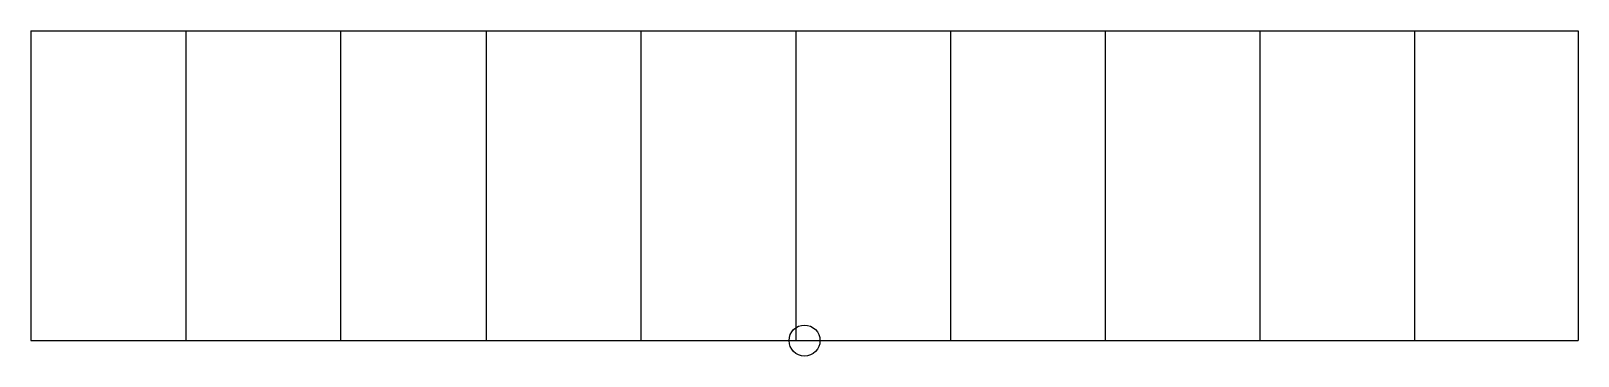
# Model space of a CAD drawing. Extents: x 7.88 to 9.85, y 4.3 to 4.71.
import ezdxf

# ---------------------------------------------------------------- set-up
doc = ezdxf.new("R2010")
doc.units = 0
doc.header["$LTSCALE"] = 0.5
doc.header["$MEASUREMENT"] = 0
doc.layers.add('MODELSKETCH_POINT', color=7, linetype='CONTINUOUS')
doc.layers.add('MODELSKETCH_VISIBLE', color=7, linetype='CONTINUOUS')

msp = doc.modelspace()

# ---------------------------------------------------------------- linework, layer by layer
at = {"layer": 'MODELSKETCH_POINT'}
msp.add_circle((8.8671, 4.3162), 0.0197, dxfattribs=at)
at = {"layer": 'MODELSKETCH_VISIBLE'}
for p, q in [((7.8828, 4.7099), (7.8828, 4.3162)), ((7.8828, 4.7099), (8.0797, 4.7099)), ((7.8828, 4.7099), (9.8513, 4.7099)), ((7.8828, 4.7099), (7.8828, 4.3162)), ((8.0797, 4.7099), (8.0797, 4.3162)), ((8.2765, 4.7099), (8.2765, 4.3162)), ((8.4622, 4.7099), (8.659, 4.7099)), ((8.4622, 4.7099), (8.4622, 4.3162)), ((8.659, 4.7099), (8.8559, 4.7099)), ((8.659, 4.7099), (8.659, 4.3162)), ((8.8559, 4.7099), (9.0527, 4.7099)), ((8.8559, 4.7099), (8.8559, 4.3162)), ((9.0527, 4.7099), (9.0527, 4.3162)), ((9.0527, 4.7099), (9.2496, 4.7099)), ((9.2496, 4.7099), (9.4464, 4.7099)), ((9.2496, 4.7099), (9.2496, 4.3162)), ((9.4464, 4.7099), (9.6433, 4.7099)), ((9.4464, 4.7099), (9.4464, 4.3162)), ((9.6433, 4.7099), (9.6433, 4.3162)), ((9.8513, 4.7099), (9.8513, 4.3162)), ((7.8828, 4.3162), (8.0797, 4.3162)), ((7.8828, 4.3162), (9.8513, 4.3162))]:
    msp.add_line(p, q, dxfattribs=at)

doc.saveas('drawing.dxf')
